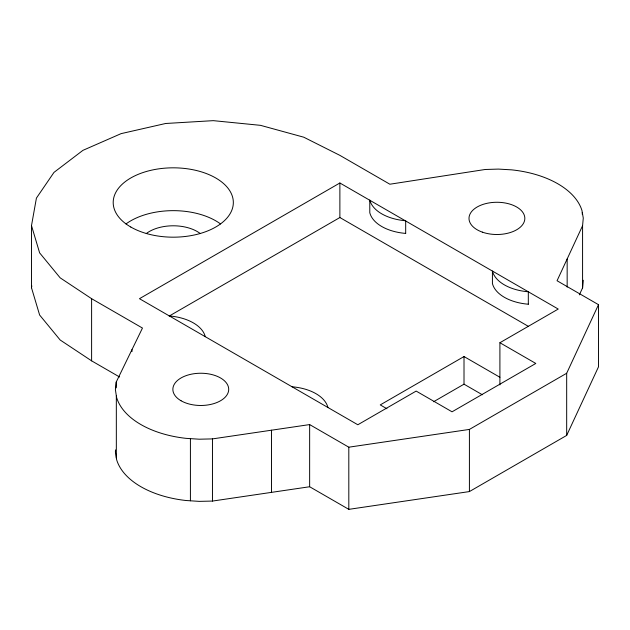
<?xml version="1.0" encoding="UTF-8"?>
<svg xmlns="http://www.w3.org/2000/svg" width="630" height="630" viewBox="0 0 630 630"><rect width="100%" height="100%" fill="white"/><g stroke="black" fill="none" stroke-linecap="round" stroke-linejoin="round"><path stroke-width="0.94" d="M116.235 387.844L116.235 382.016L142.467 328.057L91.61 298.691L60.157 277.838L39.619 252.858L31.5 225.611L36.414 198.103L53.991 172.384L82.932 150.349L121.094 133.639L165.651 123.488L213.286 120.653L260.489 125.338L303.755 137.198L339.877 155.358L389.868 184.22L485.187 169.486L498.401 169.092L511.568 169.848A87.003 50.235 0 0 1 581.955 210.491L583.27 218.09L582.577 225.713L582.585 287.871L579.34 294.871M131.977 351.579L131.977 349.634M271.522 492.361L271.522 430.195M582.577 225.713L557.054 280.744L598.5 304.676L598.5 366.833L566.677 435.417L469.413 491.573L348.815 509.347L309.645 486.746L309.653 424.581L212.46 438.897L199.237 439.204L186.078 438.354A87.003 50.235 0 0 1 116.542 397.246L115.392 389.639L116.235 382.016M567.158 287.115L567.165 258.946M582.285 214.357L582.285 212.412M582.585 287.871L583.27 280.248M115.589 449.891L115.385 451.797L116.55 459.404A87.003 50.235 0 0 0 186.094 500.519L199.237 501.37L212.46 501.07L309.645 486.746M119.582 377L91.61 360.848L60.157 339.995L39.619 315.016L31.5 287.768L31.839 285.87M566.677 435.417L566.677 373.259L598.5 304.676M499.905 342.728L558.235 309.054L339.877 182.991L139.466 298.691L357.824 424.762L416.154 391.08L452.049 411.807L535.799 363.455L499.905 342.728L499.905 384.891M169.186 316.071L339.877 217.531L528.499 326.427M499.905 377.268L464.011 356.548L380.26 404.901L386.938 408.752M433.558 401.751L464.011 384.174L482.375 394.774M309.653 424.581L348.807 447.19L469.413 429.416L566.677 373.259M469.413 429.416L469.413 491.573M464.011 356.548L464.011 384.174M348.807 447.19L348.815 509.347M339.877 182.991L339.877 217.531M212.46 438.897L212.46 501.07M190.41 438.637L190.417 500.795M116.329 395.868L116.337 458.026M91.61 298.691L91.61 360.848M31.5 225.611L31.5 287.768M169.383 315.961A42.304 24.42 0 0 1 205.278 336.688M292.021 386.765A42.304 24.42 0 0 1 327.915 407.492M125.984 223.941A60.071 34.681 0 0 1 220.547 223.941M146.262 233.557A33.839 19.538 0 0 1 200.151 233.462M528.318 304.219L528.318 291.784A42.304 24.42 0 0 1 492.424 271.065L492.424 283.5A42.304 24.42 0 0 0 528.318 304.219M405.681 233.415L405.681 220.752A42.304 24.42 0 0 1 369.786 200.025L369.786 212.688A42.304 24.42 0 0 0 405.681 233.415M482.375 232.147A27.917 16.12 0 0 0 524.822 218.783A27.917 16.12 0 0 0 483.541 204.238A27.917 16.12 0 0 0 482.375 232.147M181.046 400.759A27.917 16.12 0 0 0 227.753 393.529A27.917 16.12 0 0 0 193.56 373.787A27.917 16.12 0 0 0 181.046 400.759M130.796 227.028A60.071 34.681 0 0 0 231.289 211.475A60.071 34.681 0 0 0 157.72 169.005A60.071 34.681 0 0 0 130.796 227.028"/></g></svg>
